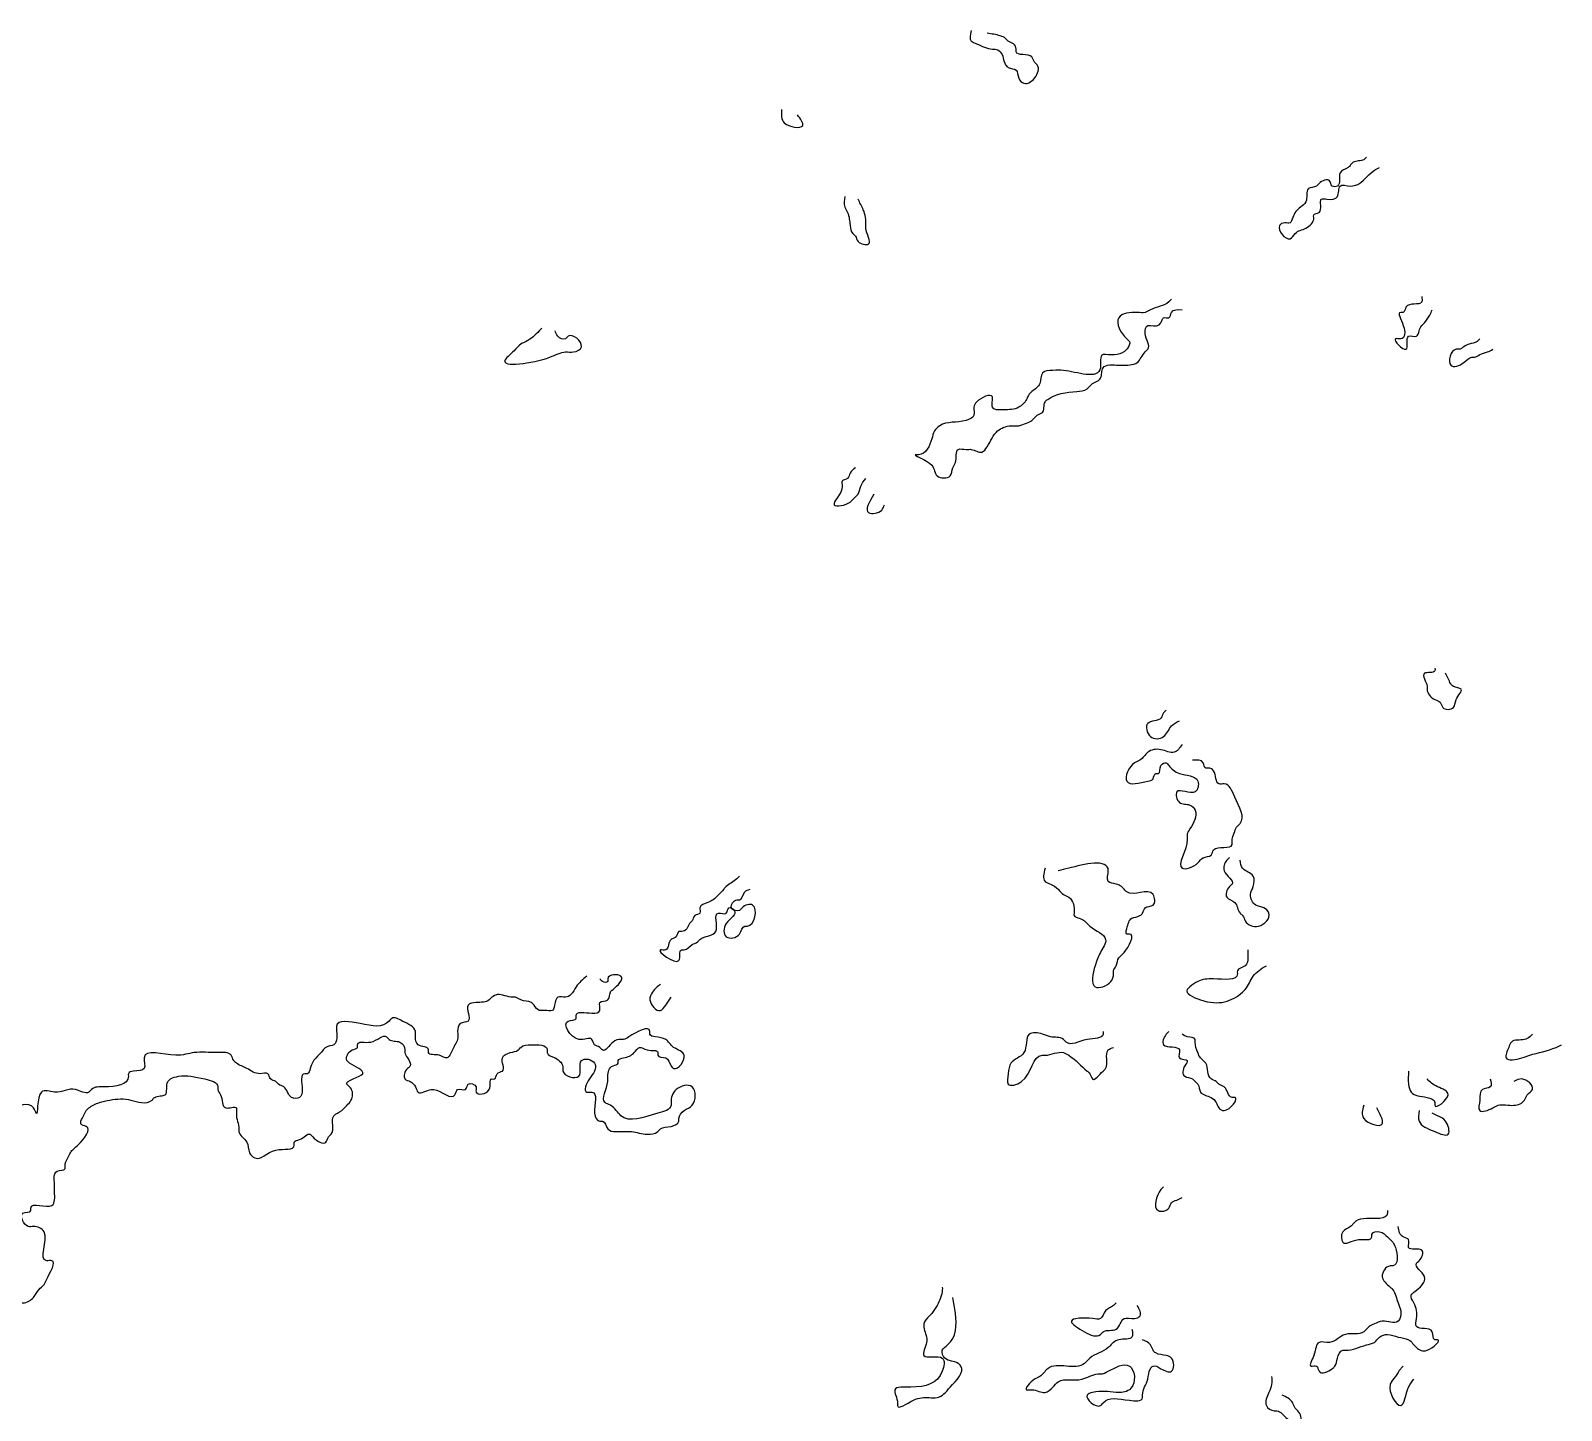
# Model space of a CAD drawing. Header units: metres. Extents: x 0 to 100, y 0 to 141.
# Drawn here: x 85.45 to 99.98, y 67.85 to 80.95 of the extents above; entities that cross this region are included whole.
import ezdxf

# ---------------------------------------------------------------- set-up
doc = ezdxf.new("R2010")
doc.units = ezdxf.units.M

msp = doc.modelspace()

# ---------------------------------------------------------------- linework, layer by layer
for points in [[(94.375, 80.95), (94.375, 80.85), (94.425, 80.825), (94.575, 80.775), (94.6, 80.775), (94.65, 80.75), (94.7, 80.625), (94.725, 80.6), (94.8, 80.575), (94.825, 80.5), (94.875, 80.45), (94.975, 80.5), (95, 80.625), (94.975, 80.65), (94.95, 80.7), (94.8, 80.75), (94.8, 80.775), (94.775, 80.825), (94.725, 80.85), (94.7, 80.875), (94.65, 80.9), (94.525, 80.925)], [(92.575, 80.2), (92.6, 80.075), (92.775, 80.05), (92.725, 80.15)], [(98.125, 79.75), (98.1, 79.725), (98, 79.7), (97.975, 79.675), (97.95, 79.65), (97.875, 79.6), (97.85, 79.475), (97.8, 79.475), (97.775, 79.525), (97.675, 79.5), (97.65, 79.475), (97.575, 79.45), (97.55, 79.325), (97.5, 79.275), (97.425, 79.175), (97.4, 79.125), (97.35, 79.125), (97.3, 79.1), (97.4, 78.975), (97.45, 79.025), (97.55, 79.075), (97.625, 79.175), (97.625, 79.2), (97.675, 79.225), (97.7, 79.35), (97.75, 79.35), (97.85, 79.375), (97.875, 79.475), (97.975, 79.475), (98.2, 79.625), (98.25, 79.65)], [(93.175, 79.375), (93.175, 79.275), (93.2, 79.225), (93.225, 79.1), (93.25, 79.025), (93.275, 79), (93.3, 78.95), (93.4, 78.925), (93.375, 79.075), (93.375, 79.1), (93.35, 79.25), (93.325, 79.3), (93.3, 79.35)], [(96.275, 78.4), (96.25, 78.375), (96.075, 78.3), (96.025, 78.275), (95.95, 78.275), (95.775, 78.225), (95.85, 78.025), (95.875, 78), (95.85, 77.925), (95.65, 77.875), (95.625, 77.875), (95.6, 77.75), (95.25, 77.725), (95.15, 77.725), (95.05, 77.7), (95.025, 77.6), (94.95, 77.525), (94.925, 77.5), (94.9, 77.45), (94.825, 77.375), (94.675, 77.35), (94.575, 77.375), (94.575, 77.475), (94.425, 77.425), (94.4, 77.375), (94.4, 77.3), (94.325, 77.25), (94.075, 77.2), (94.025, 77.15), (94, 77.075), (93.875, 76.925), (93.85, 76.925), (94, 76.825), (94.05, 76.725), (94.175, 76.725), (94.2, 76.8), (94.225, 76.85), (94.25, 76.975), (94.325, 76.975), (94.375, 76.975), (94.475, 76.95), (94.525, 77), (94.625, 77.15), (94.75, 77.2), (94.825, 77.2), (94.9, 77.225), (94.95, 77.25), (95, 77.3), (95.05, 77.325), (95.075, 77.425), (95.1, 77.45), (95.375, 77.525), (95.475, 77.55), (95.5, 77.575), (95.525, 77.6), (95.575, 77.625), (95.6, 77.65), (95.625, 77.75), (95.775, 77.775), (95.8, 77.775), (95.95, 77.8), (96.025, 77.9), (96.05, 77.925), (96.025, 78.075), (96.05, 78.15), (96.075, 78.15), (96.175, 78.175), (96.2, 78.225), (96.25, 78.225), (96.275, 78.275), (96.375, 78.3)], [(98.65, 78.425), (98.65, 78.375), (98.5, 78.325), (98.475, 78.275), (98.45, 78.275), (98.475, 78.15), (98.45, 78.025), (98.4, 78.025), (98.5, 77.925), (98.525, 78.05), (98.6, 78.05), (98.625, 78.1), (98.65, 78.15), (98.675, 78.175), (98.725, 78.25), (98.75, 78.3)], [(90.3, 78.125), (90.275, 78.1), (90.15, 78), (90.1, 77.975), (90.05, 77.925), (89.95, 77.825), (90.375, 77.85), (90.525, 77.9), (90.6, 77.9), (90.675, 77.95), (90.55, 78.05), (90.525, 78.025), (90.45, 78.05), (90.425, 78.1)], [(99.2, 78.025), (99.175, 78), (99.1, 77.975), (99.05, 77.95), (99, 77.925), (98.975, 77.925), (98.925, 77.775), (99.05, 77.8), (99.125, 77.85), (99.15, 77.85), (99.2, 77.875), (99.275, 77.9), (99.325, 77.925)], [(93.275, 76.8), (93.225, 76.75), (93.2, 76.7), (93.15, 76.675), (93.15, 76.625), (93.075, 76.45), (93.225, 76.475), (93.25, 76.5), (93.3, 76.55), (93.325, 76.625), (93.375, 76.7)], [(93.45, 76.55), (93.4, 76.375), (93.525, 76.4), (93.55, 76.45)], [(98.775, 74.9), (98.775, 74.875), (98.675, 74.85), (98.7, 74.725), (98.7, 74.7), (98.775, 74.6), (98.825, 74.575), (98.85, 74.525), (98.95, 74.525), (98.975, 74.6), (99.025, 74.7), (98.95, 74.725), (98.925, 74.75), (98.9, 74.8), (98.875, 74.85)], [(96.225, 74.5), (96.2, 74.475), (96.175, 74.425), (96.05, 74.375), (96.075, 74.25), (96.2, 74.25), (96.275, 74.35), (96.35, 74.4)], [(96.375, 74.175), (96.3, 74.1), (96.175, 74.125), (96.05, 74.1), (95.975, 74.025), (95.925, 74), (95.85, 73.825), (96.05, 73.825), (96.1, 73.85), (96.125, 73.9), (96.15, 73.9), (96.175, 73.975), (96.225, 74), (96.25, 73.975), (96.35, 73.9), (96.525, 73.825), (96.5, 73.725), (96.325, 73.725), (96.35, 73.625), (96.45, 73.6), (96.5, 73.55), (96.45, 73.375), (96.425, 73.325), (96.425, 73.275), (96.375, 73), (96.525, 73.05), (96.575, 73.1), (96.65, 73.125), (96.675, 73.175), (96.85, 73.225), (96.85, 73.25), (96.875, 73.35), (96.9, 73.4), (96.925, 73.425), (96.875, 73.675), (96.775, 73.8), (96.725, 73.8), (96.675, 73.925), (96.625, 73.95), (96.6, 73.95), (96.575, 74), (96.475, 74.025)], [(95.075, 73), (95.075, 72.875), (95.125, 72.85), (95.2, 72.8), (95.25, 72.75), (95.3, 72.725), (95.35, 72.575), (95.35, 72.55), (95.4, 72.525), (95.45, 72.5), (95.5, 72.45), (95.65, 72.325), (95.6, 72.2), (95.55, 72.075), (95.55, 71.875), (95.7, 71.925), (95.725, 72), (95.725, 72.025), (95.75, 72.075), (95.775, 72.15), (95.8, 72.175), (95.825, 72.2), (95.875, 72.375), (95.85, 72.375), (95.85, 72.425), (95.9, 72.525), (95.975, 72.55), (96, 72.575), (96.025, 72.625), (96.1, 72.65), (96.1, 72.75), (95.85, 72.775), (95.825, 72.8), (95.8, 72.825), (95.75, 72.85), (95.675, 72.875), (95.675, 72.975), (95.3, 73), (95.2, 72.975)], [(96.825, 73.1), (96.8, 73.075), (96.775, 72.975), (96.85, 72.85), (96.825, 72.825), (96.8, 72.725), (96.875, 72.675), (96.925, 72.575), (96.95, 72.55), (96.975, 72.5), (97.1, 72.45), (97.2, 72.575), (97.15, 72.625), (97.075, 72.65), (97.025, 72.75), (97.05, 72.825), (97.05, 72.925), (96.95, 73), (96.925, 73.075)], [(92.175, 72.925), (92.15, 72.9), (92.05, 72.825), (92.025, 72.8), (91.925, 72.7), (91.875, 72.675), (91.8, 72.625), (91.8, 72.575), (91.75, 72.55), (91.725, 72.5), (91.7, 72.475), (91.675, 72.425), (91.625, 72.4), (91.6, 72.4), (91.575, 72.35), (91.525, 72.325), (91.475, 72.225), (91.425, 72.225), (91.6, 72.125), (91.625, 72.225), (91.65, 72.225), (91.725, 72.275), (91.775, 72.3), (91.8, 72.325), (91.95, 72.4), (91.975, 72.575), (92.05, 72.575), (92.075, 72.625), (92.125, 72.6), (92.05, 72.475), (92.05, 72.35), (92.175, 72.375), (92.225, 72.45), (92.25, 72.45), (92.3, 72.65), (92.2, 72.625), (92.175, 72.6), (92.1, 72.625), (92.15, 72.7), (92.175, 72.7), (92.225, 72.775), (92.275, 72.8)], [(97, 72.225), (97, 72.15), (96.975, 72.075), (96.9, 72.025), (96.9, 72), (96.675, 71.95), (96.525, 71.925), (96.45, 71.875), (96.425, 71.85), (96.55, 71.75), (96.95, 71.825), (96.975, 71.85), (97.05, 71.975), (97.175, 72.075)], [(90.725, 71.975), (90.625, 71.875), (90.575, 71.8), (90.525, 71.775), (90.45, 71.775), (90.425, 71.725), (90.4, 71.65), (90.325, 71.65), (90.275, 71.65), (90.225, 71.7), (90.2, 71.725), (90.1, 71.75), (90.05, 71.775), (90.025, 71.775), (89.875, 71.8), (89.825, 71.775), (89.8, 71.75), (89.675, 71.725), (89.6, 71.7), (89.6, 71.55), (89.525, 71.525), (89.5, 71.45), (89.5, 71.375), (89.475, 71.325), (89.425, 71.225), (89.4, 71.2), (89.325, 71.225), (89.225, 71.25), (89.225, 71.275), (89.125, 71.325), (89.1, 71.4), (89.1, 71.45), (88.975, 71.55), (88.875, 71.575), (88.85, 71.55), (88.575, 71.525), (88.35, 71.5), (88.35, 71.475), (88.325, 71.325), (88.25, 71.3), (88.225, 71.275), (88.1, 71.1), (88.075, 71.05), (88.05, 71.05), (88.025, 70.9), (88, 70.825), (87.925, 70.825), (87.85, 70.925), (87.8, 70.95), (87.775, 70.975), (87.725, 71), (87.7, 71.05), (87.625, 71.05), (87.5, 71.1), (87.4, 71.15), (87.375, 71.175), (87.35, 71.225), (87.225, 71.25), (87, 71.25), (86.825, 71.225), (86.525, 71.2), (86.525, 71.1), (86.425, 71.075), (86.375, 71.05), (86.375, 71.025), (86.15, 70.925), (86.025, 70.9), (86, 70.875), (85.875, 70.9), (85.675, 70.875), (85.55, 70.875), (85.5, 70.675), (85.475, 70.725), (85.275, 70.7), (85.275, 70.375), (85.25, 70.225), (85.325, 70.2), (85.325, 70.125), (85.3, 70.075), (85.275, 70.025), (85.225, 69.975), (85.2, 69.925), (85.075, 69.95), (85.075, 69.75), (84.975, 69.7), (84.9, 69.675), (84.875, 69.65), (84.775, 69.675), (84.725, 69.75), (84.725, 69.775), (84.7, 69.9), (84.575, 69.925), (84.575, 69.9), (84.55, 69.725), (84.675, 69.375), (84.65, 69.35), (84.675, 69.15), (84.7, 69.1), (84.7, 69.075), (84.725, 69.025), (84.775, 68.95), (84.875, 68.85), (84.95, 68.825), (85.35, 68.875), (85.375, 68.875), (85.475, 68.925), (85.525, 69), (85.575, 69.05), (85.6, 69.1), (85.65, 69.275), (85.6, 69.275), (85.575, 69.55), (85.475, 69.6), (85.425, 69.6), (85.375, 69.725), (85.45, 69.75), (85.45, 69.775), (85.65, 69.8), (85.675, 69.925), (85.675, 70), (85.7, 70.125), (85.775, 70.15), (85.775, 70.175), (85.8, 70.25), (85.825, 70.3), (85.9, 70.375), (85.975, 70.55), (85.925, 70.575), (85.925, 70.6), (85.95, 70.65), (85.975, 70.7), (86, 70.725), (86.1, 70.775), (86.2, 70.8), (86.4, 70.8), (86.5, 70.775), (86.6, 70.8), (86.625, 70.825), (86.725, 70.85), (86.75, 70.975), (86.775, 71), (86.85, 71.025), (87.1, 71), (87.225, 70.925), (87.225, 70.9), (87.25, 70.85), (87.3, 70.725), (87.4, 70.725), (87.4, 70.675), (87.425, 70.525), (87.425, 70.5), (87.5, 70.4), (87.525, 70.3), (87.575, 70.25), (87.775, 70.325), (87.95, 70.375), (87.95, 70.4), (88, 70.425), (88.1, 70.475), (88.125, 70.45), (88.25, 70.4), (88.275, 70.45), (88.3, 70.475), (88.325, 70.65), (88.4, 70.7), (88.425, 70.725), (88.5, 70.825), (88.475, 70.925), (88.45, 70.95), (88.6, 71.05), (88.475, 71.15), (88.45, 71.175), (88.5, 71.275), (88.55, 71.3), (88.55, 71.325), (88.675, 71.35), (88.825, 71.4), (88.85, 71.375), (88.95, 71.35), (89, 71.275), (89, 71.25), (89.025, 71.2), (89.05, 71.125), (89.025, 71.1), (89, 71), (89.05, 70.975), (89.1, 70.925), (89.125, 70.875), (89.25, 70.9), (89.275, 70.9), (89.475, 70.85), (89.5, 70.9), (89.575, 70.9), (89.6, 70.95), (89.675, 70.925), (89.675, 70.875), (89.8, 70.9), (89.825, 71), (89.85, 71), (89.875, 71.05), (89.925, 71.075), (89.925, 71.2), (90, 71.25), (90.075, 71.275), (90.1, 71.3), (90.2, 71.325), (90.35, 71.275), (90.35, 71.25), (90.425, 71.2), (90.5, 71.1), (90.5, 71.075), (90.65, 71.025), (90.675, 71.175), (90.8, 71.15), (90.8, 71.075), (90.75, 71), (90.725, 70.875), (90.775, 70.875), (90.8, 70.675), (90.85, 70.6), (90.875, 70.6), (90.925, 70.525), (91, 70.5), (91.15, 70.5), (91.3, 70.475), (91.4, 70.5), (91.425, 70.525), (91.525, 70.55), (91.6, 70.6), (91.6, 70.625), (91.65, 70.7), (91.725, 70.75), (91.725, 70.925), (91.575, 70.9), (91.525, 70.775), (91.525, 70.75), (91.4, 70.675), (91.05, 70.65), (90.95, 70.75), (90.9, 70.775), (90.925, 70.975), (90.925, 71.025), (90.975, 71.125), (91.025, 71.15), (91.025, 71.175), (91.075, 71.2), (91.175, 71.25), (91.225, 71.3), (91.3, 71.275), (91.4, 71.25), (91.4, 71.225), (91.475, 71.2), (91.525, 71.125), (91.55, 71.1), (91.65, 71.225), (91.55, 71.3), (91.475, 71.375), (91.375, 71.4), (91.325, 71.425), (91.325, 71.45), (91.125, 71.4), (91.075, 71.375), (91.05, 71.375), (90.975, 71.35), (90.875, 71.275), (90.85, 71.3), (90.8, 71.325), (90.775, 71.375), (90.65, 71.375), (90.55, 71.55), (90.625, 71.575), (90.625, 71.6), (90.775, 71.625), (90.85, 71.65), (90.85, 71.725), (90.925, 71.75), (90.95, 71.825), (90.975, 71.85), (91.05, 71.975), (90.925, 71.95), (90.925, 71.925), (90.875, 71.925), (90.85, 71.95)], [(91.425, 71.9), (91.35, 71.825), (91.325, 71.75), (91.425, 71.65), (91.475, 71.7), (91.525, 71.775)], [(95.625, 71.45), (95.625, 71.425), (95.475, 71.375), (95.275, 71.35), (95.25, 71.375), (95.125, 71.4), (95.05, 71.425), (94.925, 71.425), (94.875, 71.25), (94.75, 71.15), (94.725, 71.05), (94.725, 70.95), (94.85, 70.975), (95.05, 71.225), (95.075, 71.225), (95.25, 71.25), (95.3, 71.225), (95.475, 71.075), (95.5, 71.05), (95.525, 71), (95.625, 71.075), (95.65, 71.1), (95.675, 71.275), (95.725, 71.3)], [(96.25, 71.45), (96.225, 71.425), (96.2, 71.325), (96.35, 71.275), (96.35, 71.2), (96.425, 71.175), (96.4, 71.125), (96.4, 71.025), (96.475, 71), (96.5, 70.975), (96.525, 70.95), (96.55, 70.875), (96.65, 70.825), (96.7, 70.775), (96.725, 70.725), (96.775, 70.7), (96.875, 70.825), (96.85, 70.825), (96.775, 70.925), (96.725, 70.95), (96.7, 70.975), (96.65, 71), (96.6, 71.15), (96.55, 71.2), (96.525, 71.25), (96.5, 71.35), (96.5, 71.375), (96.425, 71.4), (96.375, 71.425)], [(99.7, 71.425), (99.675, 71.4), (99.625, 71.375), (99.5, 71.35), (99.475, 71.3), (99.45, 71.2), (99.6, 71.2), (99.675, 71.225), (99.925, 71.3), (99.975, 71.325)], [(98.525, 71.075), (98.525, 70.95), (98.55, 70.875), (98.7, 70.825), (98.775, 70.775), (98.775, 70.75), (98.9, 70.85), (98.8, 70.925), (98.7, 71)], [(99.3, 71), (99.3, 70.925), (99.225, 70.9), (99.2, 70.8), (99.2, 70.7), (99.325, 70.725), (99.375, 70.75), (99.525, 70.75), (99.625, 70.8), (99.65, 70.85), (99.7, 70.9), (99.6, 71), (99.525, 70.975)], [(98.1, 70.75), (98.1, 70.625), (98.275, 70.575), (98.25, 70.675), (98.225, 70.725)], [(98.625, 70.7), (98.625, 70.6), (98.775, 70.5), (98.9, 70.475), (98.875, 70.6), (98.8, 70.65), (98.75, 70.675)], [(96.2, 69.975), (96.175, 69.95), (96.15, 69.75), (96.25, 69.775), (96.275, 69.825), (96.325, 69.85), (96.375, 69.875)], [(98.325, 69.75), (98.325, 69.725), (98.125, 69.675), (98.025, 69.65), (98, 69.625), (97.975, 69.6), (97.9, 69.55), (97.9, 69.45), (98.05, 69.475), (98.175, 69.5), (98.175, 69.525), (98.25, 69.55), (98.325, 69.5), (98.375, 69.45), (98.4, 69.4), (98.375, 69.225), (98.35, 69.225), (98.275, 69.125), (98.35, 69.025), (98.375, 69), (98.425, 68.875), (98.45, 68.8), (98.425, 68.7), (98.275, 68.7), (98.2, 68.675), (98.15, 68.65), (98.1, 68.6), (97.925, 68.575), (97.775, 68.5), (97.675, 68.5), (97.625, 68.375), (97.6, 68.275), (97.65, 68.275), (97.675, 68.225), (97.8, 68.25), (97.825, 68.275), (97.85, 68.35), (97.9, 68.425), (97.925, 68.425), (98.125, 68.475), (98.2, 68.5), (98.25, 68.55), (98.325, 68.575), (98.425, 68.55), (98.525, 68.525), (98.6, 68.45), (98.7, 68.425), (98.8, 68.525), (98.775, 68.525), (98.75, 68.6), (98.6, 68.65), (98.6, 68.725), (98.575, 68.875), (98.55, 68.95), (98.575, 68.975), (98.675, 69.125), (98.6, 69.25), (98.625, 69.275), (98.65, 69.375), (98.525, 69.4), (98.525, 69.475), (98.475, 69.5), (98.425, 69.6)], [(94.1, 69.025), (94.1, 69), (94.05, 68.85), (94, 68.775), (93.975, 68.75), (93.925, 68.675), (93.95, 68.55), (93.95, 68.5), (93.925, 68.375), (94.1, 68.35), (94.1, 68.225), (93.8, 68.075), (93.65, 68.05), (93.675, 67.925), (93.675, 67.9), (93.825, 67.95), (93.975, 67.975), (94.05, 67.975), (94.175, 68.075), (94.275, 68.275), (94.25, 68.3), (94.125, 68.35), (94.1, 68.425), (94.15, 68.475), (94.225, 68.775), (94.2, 68.925)], [(95.75, 68.875), (95.725, 68.85), (95.65, 68.8), (95.6, 68.725), (95.525, 68.725), (95.325, 68.7), (95.45, 68.6), (95.6, 68.575), (95.625, 68.6), (95.75, 68.625), (95.825, 68.725), (95.925, 68.725), (95.975, 68.75), (95.95, 68.85)], [(95.9, 68.625), (95.9, 68.55), (95.775, 68.525), (95.725, 68.5), (95.7, 68.475), (95.675, 68.45), (95.5, 68.35), (95.475, 68.325), (95.45, 68.3), (95.1, 68.25), (95.025, 68.175), (94.975, 68.15), (94.9, 68.05), (94.95, 68.05), (95.075, 68.025), (95.15, 68.075), (95.2, 68.125), (95.425, 68.15), (95.575, 68.2), (95.6, 68.2), (95.675, 68.225), (95.875, 68.275), (95.9, 68.25), (95.875, 68.05), (95.75, 68.025), (95.525, 68.025), (95.475, 68), (95.6, 67.9), (95.625, 67.925), (95.875, 67.95), (96, 67.975), (96, 68), (96.05, 68.15), (96.075, 68.25), (96.1, 68.275), (96.175, 68.25), (96.275, 68.225), (96.275, 68.35), (96.225, 68.375), (96.125, 68.4), (96.1, 68.425), (96.075, 68.475), (96, 68.525)], [(97.225, 68.175), (97.225, 68.1), (97.2, 68.025), (97.175, 67.9), (97.25, 67.85), (97.275, 67.85), (97.375, 67.775), (97.5, 67.75), (97.475, 67.85), (97.45, 67.875), (97.425, 67.925), (97.325, 68)], [(98.475, 68.275), (98.45, 68.25), (98.4, 68.175), (98.35, 68.1), (98.45, 67.9), (98.525, 68.075), (98.575, 68.15)]]:
    msp.add_spline(points, degree=3)

doc.saveas('drawing.dxf')
